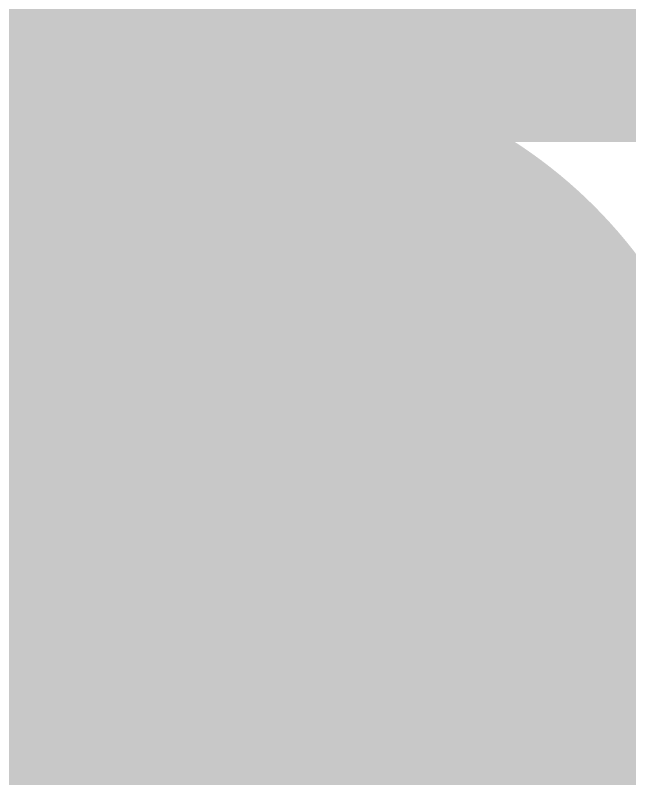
# Model space of a CAD drawing. Header units: inches. Extents: x 22 to 371, y 55 to 284.
# Drawn here: x 35.294 to 35.807, y 175.669 to 176.306 of the extents above; entities that cross this region are included whole.
import ezdxf

# ---------------------------------------------------------------- set-up
doc = ezdxf.new("R2010")
doc.units = ezdxf.units.IN
for name, color, linetype in [('Bottom Layer', 5, 'Continuous'), ('Bottom Solder', 6, 'Continuous'), ('Drill Drawing', 1, 'Continuous'), ('Layer 1', 16, 'Continuous'), ('Layer 2', 76, 'Continuous'), ('Top Layer', 1, 'Continuous'), ('Top Paste', 8, 'Continuous'), ('Top Solder', 216, 'Continuous'), ('Via Holes', 16, 'Continuous')]:
    doc.layers.add(name, color=color, linetype=linetype)

# ---------------------------------------------------------------- blocks, each defined once
blk = doc.blocks.new('SOT_23_298')
at = {"layer": 'Top Layer'}
blk.add_hatch(color=1, dxfattribs=at).paths.add_polyline_path([(-1.36000109, -0.54002051), (-0.54000019, -0.54002051), (-0.54000019, -1.46002121), (-1.36000109, -1.46002121)])
at = {"layer": 'Top Paste'}
blk.add_hatch(color=8, dxfattribs=at).paths.add_polyline_path([(-1.36000109, -0.54002051), (-0.54000019, -0.54002051), (-0.54000019, -1.46002121), (-1.36000109, -1.46002121)])
at = {"layer": 'Top Solder'}
blk.add_hatch(color=216, dxfattribs=at).paths.add_polyline_path([(-1.46160109, -0.4384205099999999), (-0.43840019, -0.4384205099999999), (-0.43840019, -1.56162121), (-1.46160109, -1.56162121)])

msp = doc.modelspace()

# ---------------------------------------------------------------- hatches: boundary and pattern name
at = {"layer": 'Bottom Layer'}
h = msp.add_hatch(color=5, dxfattribs=at)
edge = h.paths.add_edge_path()
edge.add_arc((35.49303036, 175.86283344), 0.2999994, 0, 360)
at = {"layer": 'Bottom Solder'}
h = msp.add_hatch(color=6, dxfattribs=at)
edge = h.paths.add_edge_path()
edge.add_arc((35.49303036, 175.86283344), 0.4015993999999999, 0, 360)
at = {"layer": 'Layer 1'}
h = msp.add_hatch(color=16, dxfattribs=at)
edge = h.paths.add_edge_path()
edge.add_arc((35.49303036, 175.86283344), 0.2999994, 0, 360)
at = {"layer": 'Layer 2'}
h = msp.add_hatch(color=76, dxfattribs=at)
edge = h.paths.add_edge_path()
edge.add_arc((35.49303036, 175.86283344), 0.2999994, 0, 360)
at = {"layer": 'Top Layer'}
h = msp.add_hatch(color=1, dxfattribs=at)
edge = h.paths.add_edge_path()
edge.add_arc((35.49303036, 175.86283344), 0.2999994, 0, 360)
at = {"layer": 'Top Solder'}
h = msp.add_hatch(color=216, dxfattribs=at)
edge = h.paths.add_edge_path()
edge.add_arc((35.49303036, 175.86283344), 0.4015993999999999, 0, 360)
at = {"layer": 'Via Holes'}
h = msp.add_hatch(color=7, dxfattribs=at)
edge = h.paths.add_edge_path()
edge.add_arc((35.49303036, 175.86283344), 0.1499997, 0, 360)

# ---------------------------------------------------------------- linework, layer by layer
at = {"layer": 'Bottom Layer'}
msp.add_lwpolyline([(35.49303036, 175.86283344, 0.3809999999999999, 0.3809999999999999, 0), (42.81349578, 175.86283344, 0.3809999999999999, 0.3809999999999999, 0)], format="xyseb", dxfattribs=at)
msp.add_lwpolyline([(35.39778036, 175.86283344, 0.1905, 0.1905, 1), (35.58828036, 175.86283344, 0.1905, 0.1905, 1)], format="xyseb", close=True, dxfattribs=at)
at = {"layer": 'Drill Drawing'}
for points in [[(35.23903035999999, 176.11683344, 0.0508, 0.0508, 0), (35.49303036, 175.98983344, 0.0508, 0.0508, 0)], [(35.23903035999999, 176.11683344, 0.0508, 0.0508, 0), (35.36603036, 175.86283344, 0.0508, 0.0508, 0)], [(35.49303036, 175.98983344, 0.0508, 0.0508, 0), (35.74703036, 176.11683344, 0.0508, 0.0508, 0)], [(35.62003036, 175.86283344, 0.0508, 0.0508, 0), (35.74703036, 176.11683344, 0.0508, 0.0508, 0)], [(35.23903035999999, 175.60883344, 0.0508, 0.0508, 0), (35.36603036, 175.86283344, 0.0508, 0.0508, 0)], [(35.62003036, 175.86283344, 0.0508, 0.0508, 0), (35.74703036, 175.60883344, 0.0508, 0.0508, 0)], [(35.23903035999999, 175.60883344, 0.0508, 0.0508, 0), (35.49303036, 175.73583344, 0.0508, 0.0508, 0)], [(35.49303036, 175.73583344, 0.0508, 0.0508, 0), (35.74703036, 175.60883344, 0.0508, 0.0508, 0)]]:
    msp.add_lwpolyline(points, format="xyseb", dxfattribs=at)
for points in [[(35.73433035999999, 176.11683344, 0.0254, 0.0254, 1), (35.75973036, 176.11683344, 0.0254, 0.0254, 1)], [(35.73433035999999, 176.11683344, 0.0254, 0.0254, 1), (35.75973036, 176.11683344, 0.0254, 0.0254, 1)], [(35.48033036, 175.98983344, 0.0254, 0.0254, 1), (35.50573036, 175.98983344, 0.0254, 0.0254, 1)], [(35.48033036, 175.98983344, 0.0254, 0.0254, 1), (35.50573036, 175.98983344, 0.0254, 0.0254, 1)], [(35.35333036, 175.86283344, 0.0254, 0.0254, 1), (35.37873036, 175.86283344, 0.0254, 0.0254, 1)], [(35.35333036, 175.86283344, 0.0254, 0.0254, 1), (35.37873036, 175.86283344, 0.0254, 0.0254, 1)], [(35.60733036, 175.86283344, 0.0254, 0.0254, 1), (35.63273036, 175.86283344, 0.0254, 0.0254, 1)], [(35.60733036, 175.86283344, 0.0254, 0.0254, 1), (35.63273036, 175.86283344, 0.0254, 0.0254, 1)], [(35.48033036, 175.73583344, 0.0254, 0.0254, 1), (35.50573036, 175.73583344, 0.0254, 0.0254, 1)], [(35.48033036, 175.73583344, 0.0254, 0.0254, 1), (35.50573036, 175.73583344, 0.0254, 0.0254, 1)]]:
    msp.add_lwpolyline(points, format="xyseb", close=True, dxfattribs=at)
at = {"layer": 'Top Layer'}
for points in [[(35.49489218, 175.86469526, 0.3809999999999999, 0.3809999999999999, 0), (35.49489218, 176.76009098, 0.3809999999999999, 0.3809999999999999, 0)], [(35.49303036, 175.86283344, 0.3809999999999999, 0.3809999999999999, 0), (35.49489218, 175.86469526, 0.3809999999999999, 0.3809999999999999, 0)]]:
    msp.add_lwpolyline(points, format="xyseb", dxfattribs=at)
for points in [[(35.39778036, 175.86283344, 0.1905, 0.1905, 1), (35.58828036, 175.86283344, 0.1905, 0.1905, 1)], [(35.39964217999999, 175.86469526, 0.1905, 0.1905, 1), (35.59014218, 175.86469526, 0.1905, 0.1905, 1)], [(35.39964217999999, 175.86469526, 0.1905, 0.1905, 1), (35.59014218, 175.86469526, 0.1905, 0.1905, 1)]]:
    msp.add_lwpolyline(points, format="xyseb", close=True, dxfattribs=at)

# ---------------------------------------------------------------- block references
at = {"rotation": 180}
msp.add_blockref('SOT_23_298', (34.54675336, 175.76193194), dxfattribs=at)

doc.saveas('drawing.dxf')
